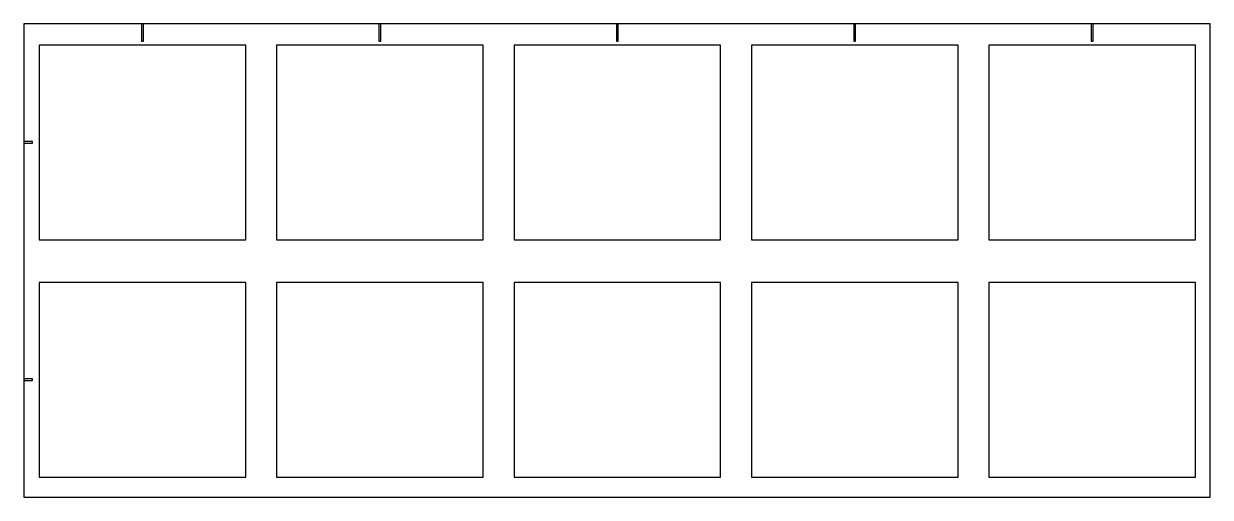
# Model space of a CAD drawing. Header units: millimetres. Extents: x -10 to 89.9, y -29.9 to 10.
import ezdxf

# ---------------------------------------------------------------- set-up
doc = ezdxf.new("R2010")
doc.units = ezdxf.units.MM

msp = doc.modelspace()

# ---------------------------------------------------------------- linework, layer by layer
at = {"color": 7, "linetype": 'Continuous', "lineweight": 25}
for p, q in [((89.949, 10), (-10, 10)), ((-10, 10), (-10, -29.898)), ((-0.077, 10), (-0.077, 8.54)), ((0.077, 8.54), (0.077, 10)), ((19.923, 10), (19.923, 8.54)), ((20.077, 8.54), (20.077, 10)), ((39.923, 10), (39.923, 8.54)), ((40.077, 8.54), (40.077, 10)), ((59.923, 10), (59.923, 8.54)), ((60.077, 8.54), (60.077, 10)), ((79.923, 10), (79.923, 8.54)), ((80.077, 8.54), (80.077, 10)), ((89.949, -29.898), (89.949, 10)), ((8.7, 8.2), (-8.7, 8.2)), ((-8.7, 8.2), (-8.7, -8.2)), ((-0.077, 8.54), (0.077, 8.54)), ((8.7, -8.2), (8.7, 8.2)), ((28.7, 8.2), (11.3, 8.2)), ((11.3, 8.2), (11.3, -8.2)), ((19.923, 8.54), (20.077, 8.54)), ((28.7, -8.2), (28.7, 8.2)), ((48.7, 8.2), (31.3, 8.2)), ((31.3, 8.2), (31.3, -8.2)), ((39.923, 8.54), (40.077, 8.54)), ((48.7, -8.2), (48.7, 8.2)), ((68.7, 8.2), (51.3, 8.2)), ((51.3, 8.2), (51.3, -8.2)), ((59.923, 8.54), (60.077, 8.54)), ((68.7, -8.2), (68.7, 8.2)), ((88.7, 8.2), (71.3, 8.2)), ((71.3, 8.2), (71.3, -8.2)), ((79.923, 8.54), (80.077, 8.54)), ((88.7, -8.2), (88.7, 8.2)), ((-9.263, 0.073), (-10, 0.073)), ((-9.263, -0.073), (-9.263, 0.073)), ((-10, -0.073), (-9.263, -0.073)), ((-8.7, -8.2), (8.7, -8.2)), ((11.3, -8.2), (28.7, -8.2)), ((31.3, -8.2), (48.7, -8.2)), ((51.3, -8.2), (68.7, -8.2)), ((71.3, -8.2), (88.7, -8.2)), ((8.7, -11.8), (-8.7, -11.8)), ((-8.7, -11.8), (-8.7, -28.2)), ((8.7, -28.2), (8.7, -11.8)), ((28.7, -11.8), (11.3, -11.8)), ((11.3, -11.8), (11.3, -28.2)), ((28.7, -28.2), (28.7, -11.8)), ((48.7, -11.8), (31.3, -11.8)), ((31.3, -11.8), (31.3, -28.2)), ((48.7, -28.2), (48.7, -11.8)), ((68.7, -11.8), (51.3, -11.8)), ((51.3, -11.8), (51.3, -28.2)), ((68.7, -28.2), (68.7, -11.8)), ((88.7, -11.8), (71.3, -11.8)), ((71.3, -11.8), (71.3, -28.2)), ((88.7, -28.2), (88.7, -11.8)), ((-9.263, -19.927), (-10, -19.927)), ((-9.263, -20.073), (-9.263, -19.927)), ((-10, -20.073), (-9.263, -20.073)), ((-8.7, -28.2), (8.7, -28.2)), ((11.3, -28.2), (28.7, -28.2)), ((31.3, -28.2), (48.7, -28.2)), ((51.3, -28.2), (68.7, -28.2)), ((71.3, -28.2), (88.7, -28.2)), ((-10, -29.898), (89.949, -29.898))]:
    msp.add_line(p, q, dxfattribs=at)

doc.saveas('drawing.dxf')
